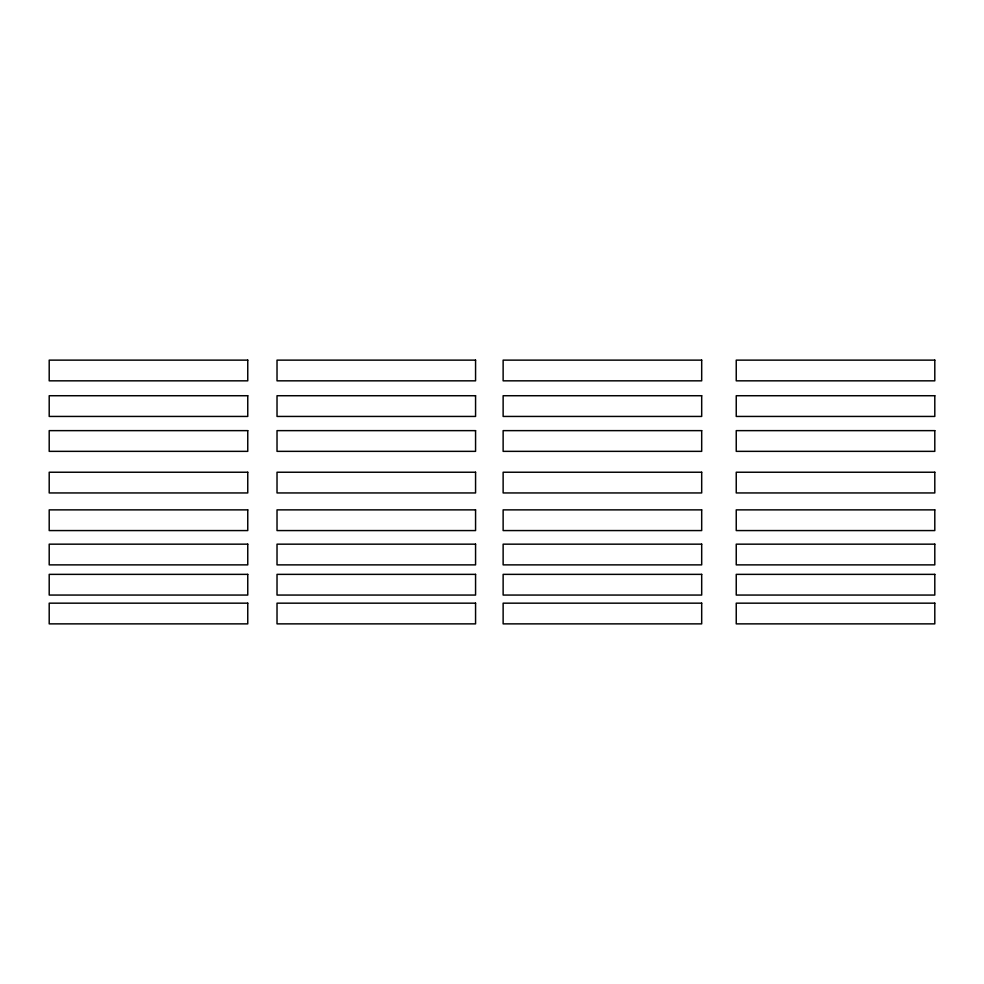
<?xml version="1.0" encoding="UTF-8"?>
<svg xmlns="http://www.w3.org/2000/svg" width="984" height="984" viewBox="0 0 984 984"><rect width="100%" height="100%" fill="white"/><g stroke="black" fill="none" stroke-linecap="round" stroke-linejoin="round"><path stroke-width="1.48" d="M247.759 360.132L49.2 360.132L49.2 380.833L247.759 380.833L247.759 360.132M475.567 360.132L277.021 360.132L277.021 380.833L475.567 380.833L475.567 360.132M701.69 360.132L503.132 360.132L503.132 380.833L701.69 380.833L701.69 360.132M934.8 360.132L736.241 360.132L736.241 380.833L934.8 380.833L934.8 360.132M247.759 395.728L49.2 395.728L49.2 416.441L247.759 416.441L247.759 395.728M475.567 395.728L277.021 395.728L277.021 416.441L475.567 416.441L475.567 395.728M701.69 395.728L503.132 395.728L503.132 416.441L701.69 416.441L701.69 395.728M934.8 395.728L736.241 395.728L736.241 416.441L934.8 416.441L934.8 395.728M247.759 430.635L49.2 430.635L49.2 451.349L247.759 451.349L247.759 430.635M475.567 430.635L277.021 430.635L277.021 451.349L475.567 451.349L475.567 430.635M701.69 430.635L503.132 430.635L503.132 451.349L701.69 451.349L701.69 430.635M934.8 430.635L736.241 430.635L736.241 451.349L934.8 451.349L934.8 430.635M247.759 472.234L49.2 472.234L49.2 492.947L247.759 492.947L247.759 472.234M475.567 472.234L277.021 472.234L277.021 492.947L475.567 492.947L475.567 472.234M701.69 472.234L503.132 472.234L503.132 492.947L701.69 492.947L701.69 472.234M934.8 472.234L736.241 472.234L736.241 492.947L934.8 492.947L934.8 472.234M247.759 509.872L49.2 509.872L49.2 530.573L247.759 530.573L247.759 509.872M475.567 509.872L277.021 509.872L277.021 530.573L475.567 530.573L475.567 509.872M701.69 509.872L503.132 509.872L503.132 530.573L701.69 530.573L701.69 509.872M934.8 509.872L736.241 509.872L736.241 530.573L934.8 530.573L934.8 509.872M247.759 544.164L49.2 544.164L49.2 564.877L247.759 564.877L247.759 544.164M475.567 544.164L277.021 544.164L277.021 564.877L475.567 564.877L475.567 544.164M701.69 544.164L503.132 544.164L503.132 564.877L701.69 564.877L701.69 544.164M934.8 544.164L736.241 544.164L736.241 564.877L934.8 564.877L934.8 544.164M247.759 574.361L49.2 574.361L49.2 595.062L247.759 595.062L247.759 574.361M475.567 574.361L277.021 574.361L277.021 595.062L475.567 595.062L475.567 574.361M701.69 574.361L503.132 574.361L503.132 595.062L701.69 595.062L701.69 574.361M934.8 574.361L736.241 574.361L736.241 595.062L934.8 595.062L934.8 574.361M247.759 603.167L49.2 603.167L49.2 623.868L247.759 623.868L247.759 603.167M475.567 603.167L277.021 603.167L277.021 623.868L475.567 623.868L475.567 603.167M701.69 603.167L503.132 603.167L503.132 623.868L701.69 623.868L701.69 603.167M934.8 603.167L736.241 603.167L736.241 623.868L934.8 623.868L934.8 603.167"/></g></svg>
